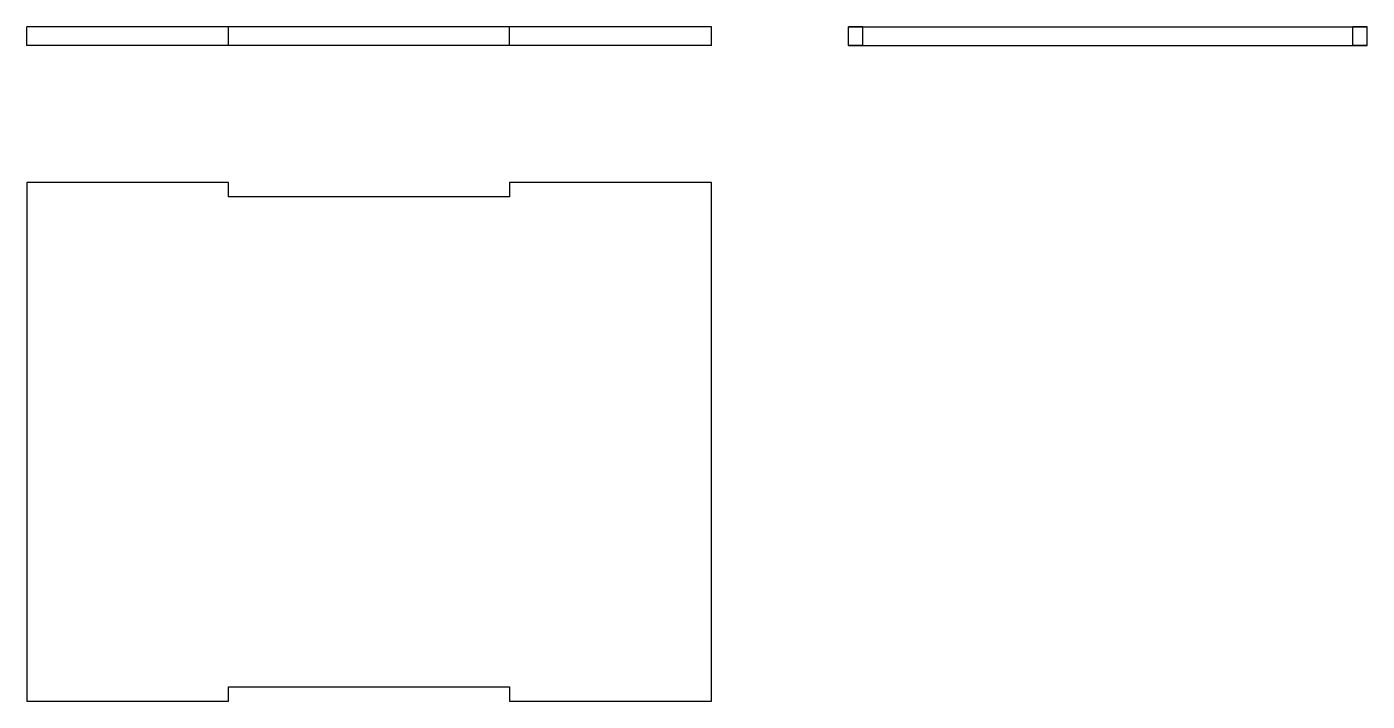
# Model space of a CAD drawing. Extents: x 0 to 2.8, y 0 to 1.41.
import ezdxf

# ---------------------------------------------------------------- set-up
doc = ezdxf.new("R2010")
doc.units = 0
doc.linetypes.add('HIDDEN', pattern=[0.071484, 0.04768, -0.023804])
for name, color, linetype in [('FRONT', 7, 'CONTINUOUS'), ('LEFT', 7, 'CONTINUOUS'), ('LEFT_HID', 7, 'HIDDEN'), ('TOP', 7, 'CONTINUOUS')]:
    doc.layers.add(name, color=color, linetype=linetype)

msp = doc.modelspace()

# ---------------------------------------------------------------- linework, layer by layer
at = {"layer": 'FRONT'}
for p, q in [((0.421382, 1.408553), (0, 1.408553)), ((0, 1.36949), (0, 1.408553)), ((1.008306, 1.408553), (0.421382, 1.408553)), ((0.421382, 1.36949), (0.421382, 1.408553)), ((1.429688, 1.408553), (1.008306, 1.408553)), ((1.008306, 1.36949), (1.008306, 1.408553)), ((1.429688, 1.36949), (1.429688, 1.408553)), ((0.421382, 1.36949), (0, 1.36949)), ((1.008306, 1.36949), (0.421382, 1.36949)), ((1.429688, 1.36949), (1.008306, 1.36949))]:
    msp.add_line(p, q, dxfattribs=at)
at = {"layer": 'LEFT'}
for p, q in [((1.715625, 1.36949), (1.715625, 1.408553)), ((1.715625, 1.408553), (2.799178, 1.408553)), ((2.799178, 1.36949), (2.799178, 1.408553)), ((1.715625, 1.36949), (2.799178, 1.36949))]:
    msp.add_line(p, q, dxfattribs=at)
at = {"layer": 'LEFT_HID', "linetype": 'HIDDEN'}
for p, q in [((1.715625, 1.408553), (1.745724, 1.408553)), ((1.745724, 1.408553), (1.715625, 1.408553)), ((1.745724, 1.36949), (1.745724, 1.408553)), ((1.745724, 1.36949), (1.745724, 1.408553)), ((2.799178, 1.408553), (2.769079, 1.408553)), ((2.769079, 1.36949), (2.769079, 1.408553)), ((2.769079, 1.36949), (2.769079, 1.408553)), ((2.769079, 1.408553), (2.799178, 1.408553)), ((1.715625, 1.36949), (1.745724, 1.36949)), ((1.745724, 1.36949), (1.715625, 1.36949)), ((2.799178, 1.36949), (2.769079, 1.36949)), ((2.769079, 1.36949), (2.799178, 1.36949))]:
    msp.add_line(p, q, dxfattribs=at)
at = {"layer": 'TOP'}
for p, q in [((0.421382, 1.083553), (0, 1.083553)), ((0, 1.083553), (0, 0)), ((0.421382, 1.053454), (0.421382, 1.083553)), ((1.429688, 1.083553), (1.008306, 1.083553)), ((1.008306, 1.083553), (1.008306, 1.053454)), ((1.429688, 0), (1.429688, 1.083553)), ((1.008306, 1.053454), (0.421382, 1.053454)), ((0.421382, 0), (0.421382, 0.030099)), ((0.421382, 0.030099), (1.008306, 0.030099)), ((1.008306, 0.030099), (1.008306, 0)), ((0, 0), (0.421382, 0)), ((1.008306, 0), (1.429688, 0))]:
    msp.add_line(p, q, dxfattribs=at)

doc.saveas('drawing.dxf')
